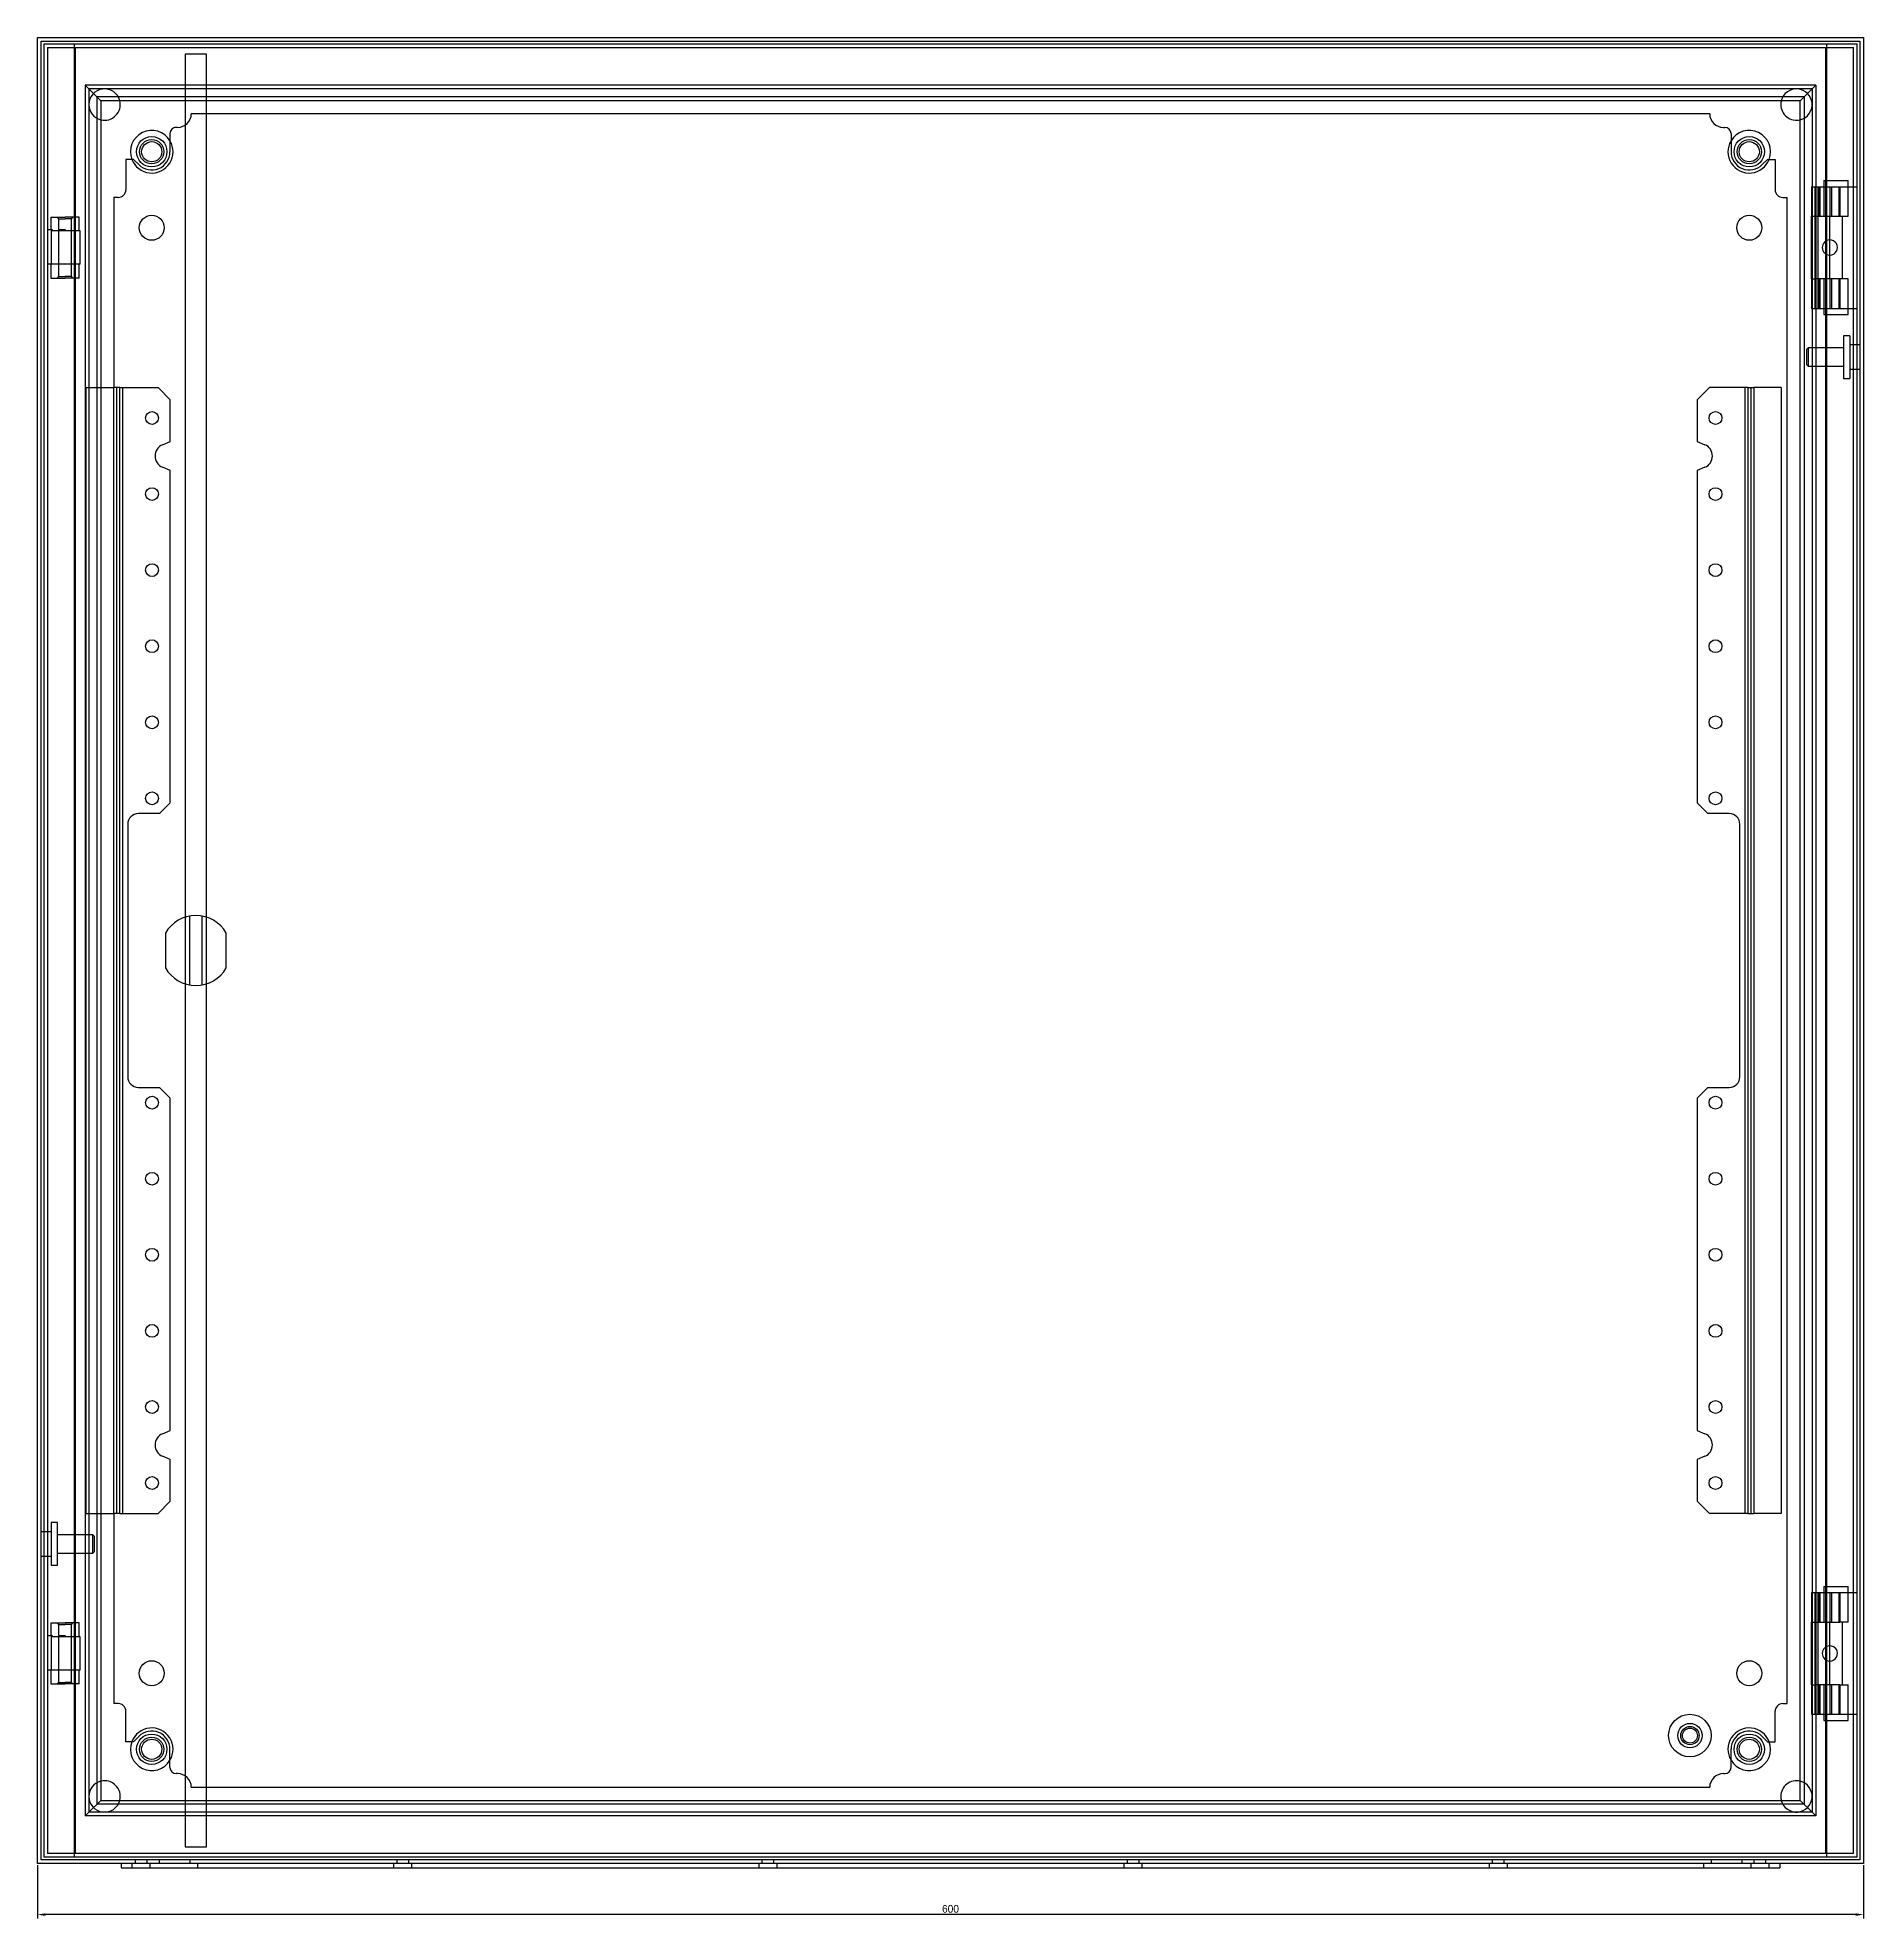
# Model space of a CAD drawing. Header units: millimetres. Extents: x 0 to 600, y -618 to 0.
import ezdxf

# ---------------------------------------------------------------- set-up
doc = ezdxf.new("R2010")
doc.units = ezdxf.units.MM
doc.layers.add('HIDDEN', color=7, linetype='Continuous')
doc.layers.add('THICK', color=7, linetype='Continuous')
doc.dimstyles.new('ISO-25', dxfattribs={"dimtxt": 2.5, "dimasz": 2.5, "dimexe": 1.25, "dimexo": 0.625, "dimtad": 1, "dimtxsty": 'Standard', "dimcen": 2.5, "dimadec": 0, "dimazin": 0, "dimtfac": 1, "dimtmove": 0, "dimatfit": 3, "dimfxl": 0, "dimarcsym": 0})

# ---------------------------------------------------------------- blocks, each defined once
blk = doc.blocks.new('*D1')
at = {"color": 0, "lineweight": -2}
for p, q in [((0, -600.62), (0, -618.07)), ((600, -600.62), (600, -618.07)), ((597.5, -616.82), (2.5, -616.82))]:
    blk.add_line(p, q, dxfattribs=at)
for points in [[(2.5, -617.24), (2.5, -616.41), (0, -616.82)], [(597.5, -616.41), (597.5, -617.24), (600, -616.82)]]:
    blk.add_solid(points, dxfattribs=at)
at = {"layer": 'Defpoints', "color": 0, "lineweight": -3}
for p in [(0, -600), (600, -600), (0, -616.82)]:
    blk.add_point(p, dxfattribs=at)
at = {"color": 0, "lineweight": -2, "insert": (300, -614.95), "char_height": 2.5, "attachment_point": 5}
blk.add_mtext('600', dxfattribs=at)

msp = doc.modelspace()

# ---------------------------------------------------------------- linework, layer by layer
msp.add_line((0, -600), (0, -500))
at = {"layer": 'HIDDEN'}
for p, q in [((1.2, -1.2), (598.8, -1.2)), ((1.2, -598.8), (1.2, -1.2)), ((3.2, -3.2), (12.378, -3.2)), ((3.2, -3.2), (3.2, -596.8)), ((12.378, -3.2), (587.622, -3.2)), ((12.378, -3.2), (12.378, -596.8)), ((48.5, -5.4), (48.5, -15.612)), ((55.5, -5.4), (48.5, -5.4)), ((55.5, -15.612), (55.5, -5.4)), ((587.622, -3.2), (596.8, -3.2)), ((587.622, -596.8), (587.622, -3.2)), ((596.8, -596.8), (596.8, -3.2)), ((598.8, -1.2), (598.8, -598.8)), ((584.388, -15.612), (15.612, -15.612)), ((16.79, -16.79), (15.612, -15.612)), ((15.612, -15.612), (15.612, -584.388)), ((16.79, -16.79), (16.79, -583.21)), ((16.79, -16.79), (20.722, -20.722)), ((583.21, -16.79), (16.79, -16.79)), ((48.5, -15.612), (48.5, -289.046)), ((55.5, -289.046), (55.5, -15.612)), ((583.21, -16.79), (579.278, -20.722)), ((583.21, -16.79), (584.388, -15.612)), ((583.21, -16.79), (583.21, -583.21)), ((584.388, -15.612), (584.388, -584.388)), ((580.5, -19.5), (19.5, -19.5)), ((19.5, -19.5), (19.5, -580.5)), ((20.722, -20.722), (20.722, -579.278)), ((48.5, -20.722), (20.722, -20.722)), ((55.5, -20.722), (48.5, -20.722)), ((579.278, -20.722), (55.5, -20.722)), ((579.278, -579.278), (579.278, -20.722)), ((580.5, -19.5), (580.5, -580.5)), ((46, -29.5), (45.5, -29.5)), ((549.5, -25), (50.5, -25)), ((554, -29.5), (554.5, -29.5)), ((43.5, -31.5), (43.5, -37.5)), ((556.5, -31.5), (556.5, -37.5)), ((29, -40), (29, -50)), ((31.515, -40), (29, -40)), ((33.257, -41.743), (31.515, -40)), ((566.743, -41.743), (568.485, -40)), ((568.485, -40), (571, -40)), ((571, -40), (571, -50)), ((583, -49), (584.388, -49)), ((583, -49), (583, -58.7)), ((584, -49), (584, -58.7)), ((584.388, -49), (585.654, -49)), ((585, -49), (585, -58.7)), ((585.327, -49), (585.327, -58.7)), ((585.654, -49), (585.654, -58.7)), ((585.654, -49), (592.308, -49)), ((587, -47), (595, -47)), ((587, -47), (587, -49)), ((587, -49), (587, -58.7)), ((589, -49), (589, -58.7)), ((589.5, -49), (589.5, -58.7)), ((591.981, -49), (591.981, -58.7)), ((592.308, -49), (592.308, -58.7)), ((592.308, -49), (595, -49)), ((595, -58.7), (595, -47)), ((595, -49), (598, -49)), ((26.5, -52.5), (25, -52.5)), ((25, -52.5), (25, -115)), ((573.5, -52.5), (575, -52.5)), ((575, -547.5), (575, -52.5)), ((4.35, -59), (4.35, -63.1)), ((4.35, -59), (9, -59)), ((6.4, -59), (6.9, -59.5)), ((6.9, -59.5), (9, -59.5)), ((6.9, -59.5), (6.9, -63.1)), ((13.65, -59), (9, -59)), ((11.1, -59.5), (9, -59.5)), ((11.1, -59.5), (11.6, -59)), ((11.1, -78.5), (11.1, -59.5)), ((13.65, -63.5), (13.65, -59)), ((583, -58.7), (584.388, -58.7)), ((583, -79.3), (583, -58.7)), ((584, -58.7), (584, -79.3)), ((584.388, -58.7), (585.654, -58.7)), ((585, -58.7), (585, -79.3)), ((585.654, -58.7), (592.308, -58.7)), ((588.9, -58.7), (588.9, -79.3)), ((592.308, -58.7), (595, -58.7)), ((593.1, -79.3), (593.1, -58.7)), ((3.2, -63.1), (4.802, -63.1)), ((14, -63.5), (4.417, -63.5)), ((4.417, -63.5), (4.417, -74.5)), ((4.802, -63.1), (4.802, -63.5)), ((6.9, -63.1), (8.36, -63.1)), ((6.9, -63.5), (6.9, -78.5)), ((8.36, -63.5), (8.36, -63.1)), ((8.36, -63.1), (9, -63.1)), ((9, -63.1), (9, -63.5)), ((14, -74.5), (14, -63.5)), ((4.417, -74.5), (3.2, -74.5)), ((4.35, -74.5), (4.35, -79)), ((4.35, -79), (9, -79)), ((14, -74.5), (4.417, -74.5)), ((6.9, -78.5), (6.4, -79)), ((6.9, -78.5), (9, -78.5)), ((11.1, -78.5), (9, -78.5)), ((13.65, -79), (9, -79)), ((11.6, -79), (11.1, -78.5)), ((13.65, -79), (13.65, -74.5)), ((583, -79.3), (583, -89)), ((583, -79.3), (584.388, -79.3)), ((584, -79.3), (584, -89)), ((585.654, -79.3), (584.388, -79.3)), ((585, -79.3), (585, -89)), ((585.327, -79.3), (585.327, -89)), ((585.654, -79.3), (585.654, -89)), ((592.308, -79.3), (585.654, -79.3)), ((587, -79.3), (587, -89)), ((589, -79.3), (589, -89)), ((589.5, -79.3), (589.5, -89)), ((591.981, -79.3), (591.981, -89)), ((592.308, -79.3), (592.308, -89)), ((595, -79.3), (592.308, -79.3)), ((595, -91), (595, -79.3)), ((583, -89), (584.388, -89)), ((584.388, -89), (585.654, -89)), ((585.654, -89), (592.308, -89)), ((587, -89), (587, -91)), ((587, -91), (595, -91)), ((592.308, -89), (595, -89)), ((595, -89), (598, -89)), ((593.5, -98), (593.5, -112)), ((595.5, -98), (593.5, -98)), ((595.5, -98), (595.5, -112)), ((581.841, -102), (581.3, -102.541)), ((581.3, -102.541), (581.3, -107.459)), ((581.841, -102), (581.841, -108)), ((584.388, -102), (581.841, -102)), ((593.5, -102), (584.388, -102)), ((598, -101), (595.5, -101)), ((598.8, -101), (598, -101)), ((581.3, -107.459), (581.841, -108)), ((581.841, -108), (584.388, -108)), ((584.388, -108), (593.5, -108)), ((595.5, -109), (598, -109)), ((598, -109), (598.8, -109)), ((16, -115), (25, -115)), ((16, -485), (16, -115)), ((25, -485), (25, -115)), ((27, -115), (25, -115)), ((26, -485), (26, -115)), ((27, -485), (27, -115)), ((27, -115), (28, -115)), ((28, -485), (28, -115)), ((28, -115), (39.6, -115)), ((39.6, -115), (43.6, -119)), ((545.4, -119), (549.4, -115)), ((561, -115), (549.4, -115)), ((561, -115), (561, -485)), ((562, -115), (561, -115)), ((562, -115), (562, -485)), ((562, -115), (564, -115)), ((563, -115), (563, -485)), ((564, -115), (564, -485)), ((573, -115), (564, -115)), ((573, -115), (573, -485)), ((593.5, -112), (595.5, -112)), ((43.6, -132.756), (43.6, -119)), ((545.4, -119), (545.4, -132.756)), ((41.069, -133.804), (43.6, -132.756)), ((545.4, -132.756), (547.931, -133.804)), ((43.6, -142.244), (41.069, -141.196)), ((547.931, -141.196), (545.4, -142.244)), ((43.6, -251.5), (43.6, -142.244)), ((545.4, -142.244), (545.4, -251.5)), ((43.6, -251.5), (40.1, -255)), ((548.9, -255), (545.4, -251.5)), ((29.6, -258.5), (29.6, -341.5)), ((40.1, -255), (33.1, -255)), ((555.9, -255), (548.9, -255)), ((559.4, -341.5), (559.4, -258.5)), ((48.5, -310.954), (48.5, -584.388)), ((55.5, -584.388), (55.5, -310.954)), ((33.1, -345), (40.1, -345)), ((40.1, -345), (43.6, -348.5)), ((545.4, -348.5), (548.9, -345)), ((548.9, -345), (555.9, -345)), ((43.6, -457.756), (43.6, -348.5)), ((545.4, -348.5), (545.4, -457.756)), ((41.069, -458.804), (43.6, -457.756)), ((545.4, -457.756), (547.931, -458.804)), ((43.6, -467.244), (41.069, -466.196)), ((43.6, -481), (43.6, -467.244)), ((547.931, -466.196), (545.4, -467.244)), ((545.4, -467.244), (545.4, -481)), ((43.6, -481), (39.6, -485)), ((549.4, -485), (545.4, -481)), ((6.5, -488), (4.5, -488)), ((4.5, -488), (4.5, -495)), ((6.5, -495), (6.5, -488)), ((16, -485), (25, -485)), ((25, -485), (25, -547.5)), ((27, -485), (25, -485)), ((27, -485), (28, -485)), ((28, -485), (39.6, -485)), ((561, -485), (549.4, -485)), ((562, -485), (561, -485)), ((562, -485), (564, -485)), ((573, -485), (564, -485)), ((2, -491), (1.2, -491)), ((4.5, -491), (2, -491)), ((15.612, -492), (6.5, -492)), ((18.159, -492), (15.612, -492)), ((18.7, -492.541), (18.159, -492)), ((18.159, -495), (18.159, -492)), ((18.7, -495), (18.7, -492.541)), ((1.2, -499), (2, -499)), ((2, -499), (4.5, -499)), ((4.5, -495), (4.5, -502)), ((6.5, -502), (6.5, -495)), ((6.5, -498), (15.612, -498)), ((15.612, -498), (18.159, -498)), ((18.159, -498), (18.159, -495)), ((18.159, -498), (18.7, -497.459)), ((18.7, -497.459), (18.7, -495)), ((4.5, -502), (6.5, -502)), ((583, -511), (584.388, -511)), ((583, -511), (583, -520.7)), ((584, -511), (584, -520.7)), ((584.388, -511), (585.654, -511)), ((585, -511), (585, -520.7)), ((585.327, -511), (585.327, -520.7)), ((585.654, -511), (585.654, -520.7)), ((585.654, -511), (592.308, -511)), ((587, -509), (595, -509)), ((587, -509), (587, -511)), ((587, -511), (587, -520.7)), ((589, -511), (589, -520.7)), ((589.5, -511), (589.5, -520.7)), ((591.981, -511), (591.981, -520.7)), ((592.308, -511), (592.308, -520.7)), ((592.308, -511), (595, -511)), ((595, -520.7), (595, -509)), ((595, -511), (598, -511)), ((3.2, -525.1), (4.802, -525.1)), ((4.35, -521), (4.35, -525.1)), ((4.35, -521), (9, -521)), ((4.802, -525.1), (4.802, -525.5)), ((6.4, -521), (6.9, -521.5)), ((6.9, -521.5), (9, -521.5)), ((6.9, -521.5), (6.9, -525.1)), ((6.9, -525.1), (8.36, -525.1)), ((8.36, -525.5), (8.36, -525.1)), ((8.36, -525.1), (9, -525.1)), ((13.65, -521), (9, -521)), ((11.1, -521.5), (9, -521.5)), ((9, -525.1), (9, -525.5)), ((11.1, -521.5), (11.6, -521)), ((11.1, -540.5), (11.1, -521.5)), ((13.65, -525.5), (13.65, -521)), ((583, -520.7), (584.388, -520.7)), ((583, -541.3), (583, -520.7)), ((584, -520.7), (584, -541.3)), ((584.388, -520.7), (585.654, -520.7)), ((585, -520.7), (585, -541.3)), ((585.654, -520.7), (592.308, -520.7)), ((588.9, -520.7), (588.9, -541.3)), ((595, -520.7), (592.308, -520.7)), ((593.1, -541.3), (593.1, -520.7)), ((14, -525.5), (4.417, -525.5)), ((4.417, -525.5), (4.417, -536.5)), ((6.9, -525.5), (6.9, -540.5)), ((14, -536.5), (14, -525.5)), ((4.417, -536.5), (3.2, -536.5)), ((4.35, -536.5), (4.35, -541)), ((14, -536.5), (4.417, -536.5)), ((13.65, -541), (13.65, -536.5)), ((4.35, -541), (9, -541)), ((6.9, -540.5), (6.4, -541)), ((6.9, -540.5), (9, -540.5)), ((11.1, -540.5), (9, -540.5)), ((13.65, -541), (9, -541)), ((11.6, -541), (11.1, -540.5)), ((583, -541.3), (583, -551)), ((583, -541.3), (584.388, -541.3)), ((584, -541.3), (584, -551)), ((585.654, -541.3), (584.388, -541.3)), ((585, -541.3), (585, -551)), ((585.327, -541.3), (585.327, -551)), ((585.654, -541.3), (585.654, -551)), ((592.308, -541.3), (585.654, -541.3)), ((587, -541.3), (587, -551)), ((589, -541.3), (589, -551)), ((589.5, -541.3), (589.5, -551)), ((591.981, -541.3), (591.981, -551)), ((592.308, -541.3), (592.308, -551)), ((592.308, -541.3), (595, -541.3)), ((595, -553), (595, -541.3)), ((26.5, -547.5), (25, -547.5)), ((29, -560), (29, -550)), ((571, -560), (571, -550)), ((573.5, -547.5), (575, -547.5)), ((583, -551), (584.388, -551)), ((584.388, -551), (585.654, -551)), ((585.654, -551), (592.308, -551)), ((587, -551), (587, -553)), ((587, -553), (595, -553)), ((592.308, -551), (595, -551)), ((595, -551), (598, -551)), ((31.515, -560), (29, -560)), ((33.257, -558.257), (31.515, -560)), ((566.743, -558.257), (568.485, -560)), ((568.485, -560), (571, -560)), ((43.5, -568.5), (43.5, -562.5)), ((556.5, -568.5), (556.5, -562.5)), ((46, -570.5), (45.5, -570.5)), ((554, -570.5), (554.5, -570.5)), ((16.79, -583.21), (20.722, -579.278)), ((580.5, -580.5), (19.5, -580.5)), ((20.722, -579.278), (48.5, -579.278)), ((48.5, -579.278), (55.5, -579.278)), ((50.5, -575), (549.5, -575)), ((55.5, -579.278), (579.278, -579.278)), ((583.21, -583.21), (579.278, -579.278)), ((16.79, -583.21), (15.612, -584.388)), ((584.388, -584.388), (15.612, -584.388)), ((583.21, -583.21), (16.79, -583.21)), ((48.5, -584.388), (48.5, -594.6)), ((55.5, -594.6), (55.5, -584.388)), ((583.21, -583.21), (584.388, -584.388)), ((598.8, -598.8), (1.2, -598.8)), ((12.378, -596.8), (3.2, -596.8)), ((587.622, -596.8), (12.378, -596.8)), ((32.05, -598.8), (32.05, -600)), ((35.95, -600), (35.95, -598.8)), ((40, -598.8), (40, -600)), ((48.5, -594.6), (55.5, -594.6)), ((50, -598.8), (50, -600)), ((118.05, -598.8), (118.05, -600)), ((121.95, -600), (121.95, -598.8)), ((238.05, -598.8), (238.05, -600)), ((241.95, -600), (241.95, -598.8)), ((358.05, -598.8), (358.05, -600)), ((361.95, -600), (361.95, -598.8)), ((478.05, -598.8), (478.05, -600)), ((481.95, -600), (481.95, -598.8)), ((550, -598.8), (550, -600)), ((560, -598.8), (560, -600)), ((564.05, -598.8), (564.05, -600)), ((567.95, -600), (567.95, -598.8)), ((596.8, -596.8), (587.622, -596.8)), ((31, -600), (31, -601.5)), ((37, -601.5), (37, -600)), ((117, -600), (117, -601.5)), ((123, -601.5), (123, -600)), ((237, -600), (237, -601.5)), ((243, -601.5), (243, -600)), ((357, -600), (357, -601.5)), ((363, -601.5), (363, -600)), ((477, -600), (477, -601.5)), ((483, -601.5), (483, -600)), ((563, -600), (563, -601.5)), ((569, -601.5), (569, -600))]:
    msp.add_line(p, q, dxfattribs=at)
for centre, radius in [((37.5, -37.5), 5), ((37.5, -37.5), 4), ((37.5, -37.5), 3.323), ((562.5, -37.5), 5), ((562.5, -37.5), 4), ((562.5, -37.5), 3.323), ((37.5, -62.5), 4.1), ((562.5, -62.5), 4.1), ((37.6, -125), 2.1), ((551.4, -125), 2.1), ((37.6, -150), 2.1), ((551.4, -150), 2.1), ((37.6, -175), 2.1), ((551.4, -175), 2.1), ((37.6, -200), 2.1), ((551.4, -200), 2.1), ((37.6, -225), 2.1), ((551.4, -225), 2.1), ((37.6, -250), 2.1), ((551.4, -250), 2.1), ((37.6, -350), 2.1), ((551.4, -350), 2.1), ((37.6, -375), 2.1), ((551.4, -375), 2.1), ((37.6, -400), 2.1), ((551.4, -400), 2.1), ((37.6, -425), 2.1), ((551.4, -425), 2.1), ((37.6, -450), 2.1), ((551.4, -450), 2.1), ((37.6, -475), 2.1), ((551.4, -475), 2.1), ((37.5, -537.5), 4.1), ((562.5, -537.5), 4.1), ((543, -558), 7), ((543, -558), 4), ((543, -558), 3), ((543, -558), 2.459), ((37.5, -562.5), 5), ((37.5, -562.5), 4), ((37.5, -562.5), 3.323), ((562.5, -562.5), 5), ((562.5, -562.5), 4), ((562.5, -562.5), 3.323)]:
    msp.add_circle(centre, radius, dxfattribs=at)
for centre, radius, start, end in [((22, -22), 5.15, 14.363078, 180.00002), ((578, -22), 5.15, 284.363097, 165.636885), ((22, -22), 5.15, 180.00002, 255.636884), ((22, -22), 5.15, 255.636884, 14.363078), ((578, -22), 5.15, 165.636885, 180.00002), ((578, -22), 5.15, 180.00002, 284.363097), ((37.5, -37.5), 7, 31.002746, 200.924857), ((45.5, -31.5), 2, 89.999981, 180.00002), ((46, -25), 4.5, 270.000019, 0), ((554, -25), 4.5, 180.00002, 270.000019), ((554.5, -31.5), 2, 0, 89.999981), ((562.5, -37.5), 7, 339.07518, 148.997274), ((37.5, -37.5), 7, 200.924857, 31.002746), ((562.5, -37.5), 7, 148.997274, 339.07518), ((37.5, -37.5), 6, 225.000028, 0), ((562.5, -37.5), 6, 180.00002, 315.000009), ((26.5, -50), 2.5, 270.000019, 0), ((573.5, -50), 2.5, 180.00002, 270.000019), ((589, -69), 2.5, 92.292443, 267.707557), ((589, -69), 2.5, 270.000019, 92.292443), ((589, -69), 2.5, 267.707557, 270.000019), ((42.6, -137.5), 4, 112.499977, 247.500023), ((546.4, -137.5), 4, 292.500014, 67.499986), ((33.1, -258.5), 3.5, 89.999981, 180.00002), ((555.9, -258.5), 3.5, 0, 89.999981), ((33.1, -341.5), 3.5, 180.00002, 270.000019), ((555.9, -341.5), 3.5, 270.000019, 0), ((42.6, -462.5), 4, 112.499977, 247.500023), ((546.4, -462.5), 4, 292.500014, 67.499986), ((589, -531), 2.5, 92.292443, 267.707557), ((589, -531), 2.5, 270.000019, 92.292443), ((589, -531), 2.5, 267.707557, 270.000019), ((26.5, -550), 2.5, 0, 89.999981), ((573.5, -550), 2.5, 89.999981, 180.00002), ((37.5, -562.5), 7, 328.997254, 159.075143), ((562.5, -562.5), 7, 20.92482, 211.002726), ((37.5, -562.5), 7, 159.075143, 328.997254), ((37.5, -562.5), 6, 0, 134.999972), ((562.5, -562.5), 6, 44.999991, 180.00002), ((562.5, -562.5), 7, 211.002726, 20.92482), ((45.5, -568.5), 2, 180.00002, 270.000019), ((554.5, -568.5), 2, 270.000019, 0), ((22, -578), 5.15, 104.363116, 180.00002), ((22, -578), 5.15, 345.636922, 104.363116), ((46, -575), 4.5, 0, 89.999981), ((554, -575), 4.5, 89.999981, 180.00002), ((578, -578), 5.15, 75.636903, 180.00002), ((578, -578), 5.15, 194.363115, 75.636903), ((22, -578), 5.15, 180.00002, 345.636922), ((578, -578), 5.15, 180.00002, 194.363115)]:
    msp.add_arc(centre, radius, start, end, dxfattribs=at)
at = {"layer": 'THICK'}
for p, q in [((0, 0), (600, 0)), ((0, -600), (0, 0)), ((600, 0), (600, -600)), ((2, -2), (2, -598)), ((2, -2), (12, -2)), ((12, -2), (12, -598)), ((12, -2), (588, -2)), ((588, -598), (588, -2)), ((588, -2), (598, -2)), ((598, -598), (598, -2)), ((48.5, -289.046), (48.5, -310.954)), ((50.04, -311.332), (50.04, -288.668)), ((53.96, -288.668), (53.96, -311.332)), ((55.5, -310.954), (55.5, -289.046)), ((42, -294.321), (42, -305.679)), ((62, -305.679), (62, -294.321)), ((12, -598), (2, -598)), ((588, -598), (12, -598)), ((598, -598), (588, -598)), ((600, -600), (0, -600)), ((27.5, -600), (27.5, -601.5)), ((27.5, -601.5), (52.5, -601.5)), ((52.5, -600), (52.5, -601.5)), ((52.5, -601.5), (547.5, -601.5)), ((547.5, -600), (547.5, -601.5)), ((547.5, -601.5), (572.5, -601.5)), ((572.5, -600), (572.5, -601.5))]:
    msp.add_line(p, q, dxfattribs=at)
for start, end in [(29.591838, 150.408182), (209.591818, 330.408162)]:
    msp.add_arc((52, -300), 11.5, start, end, dxfattribs=at)

# ---------------------------------------------------------------- dimensions: what is measured, and where the dimension line sits
dim = msp.add_linear_dim(base=(0, -616.822), p1=(600, -600), p2=(0, -600), dimstyle='ISO-25', override={"dimdsep": 46})
dim.commit()
dim.dimension.update_dxf_attribs({"geometry": '*D1', "text_midpoint": (300, -614.947)})

doc.saveas('drawing.dxf')
